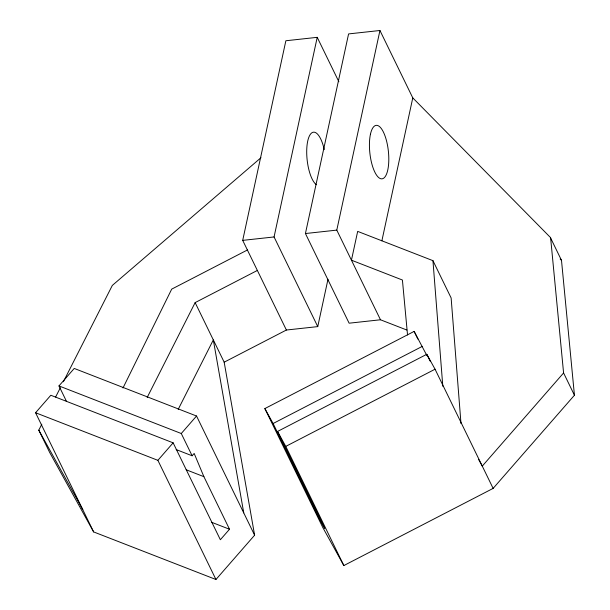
<?xml version="1.0" encoding="UTF-8"?>
<svg xmlns="http://www.w3.org/2000/svg" width="610" height="610" viewBox="0 0 610 610"><rect width="100%" height="100%" fill="white"/><g stroke="black" fill="none" stroke-linecap="round" stroke-linejoin="round"><path stroke-width="0.91" d="M327.989 279.258L317.757 326.609L286.395 330.025L242.704 240.37L285.861 40.756L317.223 37.332L338.863 81.74M317.757 326.609L274.065 236.954L317.223 37.332M406.847 330.033L380.48 319.777L349.118 323.193L305.427 233.538L348.584 33.916L379.946 30.5L412.779 97.882L550.601 237.656L563.587 372.954L574.437 395.234L493.132 488.389L343.842 565.562L322.926 527.749L264.854 408.578L414.144 331.398L426.992 355.752M380.48 319.777L336.789 230.115L379.946 30.5M381.875 240.843L412.779 97.882M122.999 387.975L171.7 289.132L247.569 249.909M147.178 397.468L195.139 302.606L257.359 270.443M178.204 409.371L213.317 339.915L243.764 512.918M195.139 302.606L224.175 362.195L254.614 535.199L215.948 579.5L93.627 531.92L49.654 452.414L38.796 430.141L41.816 424.202M55.617 397.034L60.359 387.701M63.379 381.753L112.324 285.419L260.966 157.723M93.627 531.92L35.563 412.741L50.828 395.257L173.141 442.837L220.355 539.736L229.512 529.244L203.892 476.669L194.171 453.451L192.135 455.784L176.183 449.578M66.482 401.349L58.964 385.924L74.229 368.44L196.542 416.02L254.614 535.199M215.948 579.5L157.876 460.329L173.141 442.837M192.135 455.784L181.277 433.512L196.542 416.02M563.587 372.954L482.281 466.109L478.606 459.475M224.175 362.195L286.395 330.025M264.854 408.578L273.112 423.508L422.402 346.327M273.112 423.508L319.777 519.407L324.733 528.359L277.519 431.461L426.802 354.288L435.06 369.21L493.132 488.389M277.519 431.461L285.77 446.39L435.06 369.21M242.704 240.37L274.065 236.954M305.427 233.538L336.789 230.115M460.992 423.576L451.133 297.977L432.947 260.661L357.673 231.381L351.444 260.188L402.417 280.02L407.533 334.959M58.964 385.924L181.277 433.512M186.164 469.769L203.892 476.669M35.563 412.741L157.876 460.329M211.784 522.351L229.512 529.244M560.163 258.968L561.497 260.325L574.437 395.234M38.796 430.141L82.777 509.64M550.639 238.045L561.497 260.325M426.802 354.288L430.119 361.089M414.144 331.398L417.88 339.061M285.77 446.39L343.842 565.562M432.947 260.661L442.807 386.267M316.369 184.723A26.901 9.302 83.8 0 1 307.775 140.834A26.901 9.302 83.8 0 1 324.268 149.618M370.438 134.276A26.901 9.302 83.8 0 0 379.725 178.295A26.901 9.302 83.8 0 0 387.197 143.724A26.901 9.302 83.8 0 0 370.438 134.276"/></g></svg>
